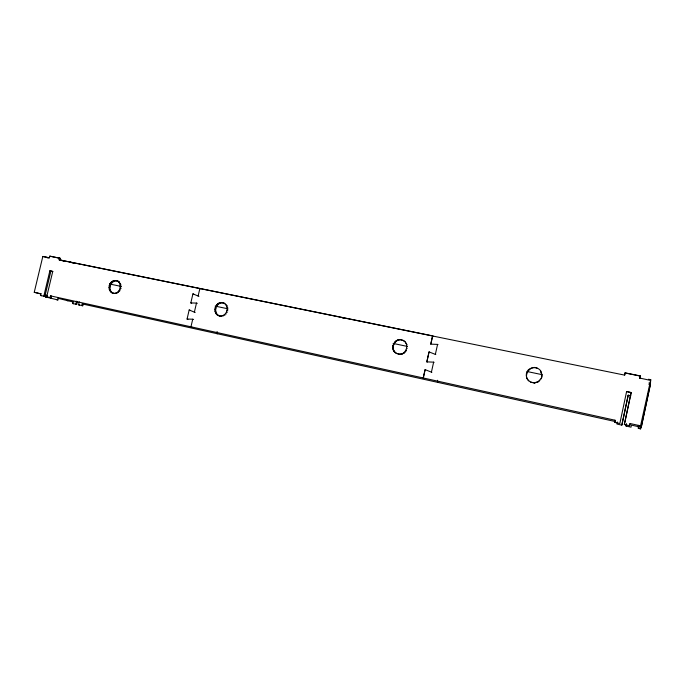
<?xml version="1.0" encoding="UTF-8"?>
<svg xmlns="http://www.w3.org/2000/svg" width="685" height="685" viewBox="0 0 685 685"><rect width="100%" height="100%" fill="white"/><g stroke="black" fill="none" stroke-linecap="round" stroke-linejoin="round"><path stroke-width="1.03" d="M541.689 376.767L541.844 374.763L540.593 370.987L542.075 374.918L541.227 378.796L541.912 376.913M530.721 382.102C532.099 382.59 539.866 384.105 530.721 382.102C527.57 380.603 525.66 376.99 526.405 373.548C527.69 366.415 538.11 365.978 540.825 371.15M528.794 380.826C522.321 375.877 530.781 364.103 537.579 368.333M406.025 350.146L406.513 350.343C404.998 353.28 401.35 355.095 398.148 354.008C405.914 355.943 410.324 343.861 403.071 340.394L405.066 341.661L404.578 341.455M394.902 352.321L396.915 353.571C387.83 350.001 395.236 335.393 403.559 340.608M395.408 352.51C390.159 347.937 395.022 338.364 401.821 339.991L401.324 339.777M221.863 316.256L219.465 315.913L220.253 316.153C211.16 315.074 214.876 299.893 223.319 302.924L220.921 302.565M217.958 315.348L218.755 315.597C213.283 312.591 215.587 303.258 221.709 302.83M221.075 316.016C227.24 315.614 229.552 306.212 224.038 303.207L224.826 303.472L222.531 302.659M113.179 293.248C121.202 294.85 123.274 280.182 114.695 280.499C107.819 281.107 106.869 292.718 114.13 293.522L111.809 292.726M112.76 293C105.678 289.053 113.282 276.432 119.669 282.297L118.728 281.997M614.522 422.311L614.976 420.162L614.599 422.362L619.839 423.518L626.612 391.52L631.176 392.591L624.352 424.52L629.635 425.685L630.089 423.535L640.586 425.847L640.603 428.896L638.42 428.416L638.3 425.342M624.66 374.986L625.114 372.845L640.21 375.911L639.773 378.214L640.21 375.911M625.114 372.845L624.711 375.14L60.1 260.086L60.503 258.382L49.851 256.104L49.44 257.8L42.821 256.455L34.25 292.289L41.014 294.002M617.322 421.994L616.962 424.049L621.869 425.137L628.196 395.219L630.739 395.75M621.809 425.085L628.196 395.219M624.352 424.52L631.133 392.471M626.527 424.006L626.09 426.07L626.475 423.964M630.046 423.484L629.635 425.685M626.039 426.027L631.022 427.166L631.416 425.102L638.326 426.669M638.42 428.416L638.857 426.353M648.507 379.242L650.741 379.695L640.561 425.796M640.603 428.896L641.04 426.832L641.263 427.32L639.824 426.96M648.9 384.371L650.322 384.662L641.246 427.277L650.33 384.79L650.741 379.695M423.724 378.086L423.261 377.949L425.111 369.626L425.573 369.789M423.27 377.949L425.12 369.635L431.85 372.315M430.779 344.161L432.629 335.864L59.081 259.769L59.492 258.057M431.413 372.16L433.631 362.159L434.067 362.331M435.788 354.582L435.352 354.385L437.569 344.401L430.779 344.153L432.62 335.864L433.066 336.087M437.561 380.278L437.535 382.358M217.145 331.54L216.665 333.586L217.419 333.783M187.913 319.287L187.065 319.047L189.171 309.98L190.019 310.228M191.654 303.198L190.815 302.933L192.922 293.874L193.752 294.156M193.564 319.45L192.725 319.219L190.961 326.796L191.809 327.019M195.199 312.394L194.369 312.146L196.484 303.07L197.314 303.335M198.95 296.288L198.119 296.006L199.883 288.445L200.705 288.736M73.894 302.111L72.953 301.88L72.576 303.489L76.729 304.44L77.448 301.434M79.503 305.056L78.57 304.816L79.28 301.811M82.191 303.917L81.806 305.536L82.739 305.767L83.125 304.149L82.191 303.917L615.233 421.532M41.494 295.706L40.449 295.449L40.852 293.745M50.853 256.541L49.851 256.104M49.868 270.789L43.806 296.185L44.85 296.451L50.904 271.097L49.868 270.789L52.762 271.397L46.691 296.828L47.727 297.084M45.381 296.87L45.775 295.201L47.188 295.518L46.785 297.187L45.381 296.87L57.865 299.953L58.259 298.317M50.476 295.86L50.065 297.573L51.101 297.829L51.503 296.125L50.476 295.86L615.053 420.222M76.514 301.195L75.795 304.208L76.729 304.44M534.428 382.804L538.282 381.596L541.004 378.651M536.432 382.453L538.521 381.733L539.84 380.303M190.815 302.933L196.484 303.07M187.065 319.047L192.725 319.219M433.631 362.159L426.832 361.868L429.05 351.902L435.36 354.393M50.878 256.43L54.475 257.166M55.083 257.286L58.088 257.894M58.696 258.014L60.503 258.382M625.165 373.008L640.227 376.065M45.921 257.2L42.821 256.455M46.332 257.286L49.226 257.877M639.747 378.06L650.279 380.355M648.858 383.035L650.313 383.326M50.904 271.097L52.822 271.5M631.176 392.591L626.612 391.52M109.437 283.958L120.954 286.373M215.167 306.126L227.728 308.755M393.121 343.433L406.727 346.285M527.116 371.518L541.766 374.592M628.239 395.322L630.774 395.861M34.25 292.289L40.954 293.796M638.574 425.839L640.809 426.327M66.608 300.475L72.987 301.914M40.449 295.449L44.85 296.451M46.691 296.828L51.101 297.829M638.129 427.945L640.355 428.442M56.478 299.645L57.865 299.953M78.57 304.816L82.739 305.767M72.576 303.489L73.509 303.729M45.287 295.029L47.188 295.518M57.84 298.258L67.986 300.775M110.627 291.81L111.578 292.084M114.66 293.334L117.084 293.257L116.133 292.983M109.728 290.568L110.679 290.842M117.52 292.221L118.462 292.495M109.163 289.07L110.122 289.353M108.975 287.426L109.934 287.709M118.71 291.091L119.652 291.373M119.618 289.678L120.56 289.96M109.18 285.756L110.131 286.039M120.2 288.077L121.134 288.359M109.746 284.155L110.705 284.446M120.397 286.39L121.331 286.673M110.662 282.751L111.612 283.042M222.676 315.665L223.473 315.905M111.843 281.621L112.785 281.912M120.209 284.746L121.142 285.037M216.665 314.381L217.462 314.629M113.213 280.85L114.164 281.15M119.635 283.248L120.577 283.539M215.664 313.062L216.469 313.319M117.546 281.09L118.488 281.389M114.695 280.499L115.637 280.79M224.175 314.877L224.963 315.117M215.03 311.495L215.826 311.743M116.167 280.576L117.109 280.876M225.451 313.704L226.238 313.953M46.229 257.372L48.096 257.962M59.946 259.923L63.902 261.182M59.081 259.769L61.513 260.583M214.799 309.774L215.604 310.031M226.427 312.232L227.206 312.48M70.23 262.158L74.203 263.434M214.987 308.019L215.792 308.276M215.595 306.349L216.391 306.615M227.026 310.553L227.814 310.81M227.223 308.789L228.002 309.046M216.563 304.885L217.359 305.15M226.983 307.06L227.771 307.325M217.83 303.712L218.626 303.977M219.32 302.924L220.108 303.19M226.341 305.484L227.129 305.75L225.339 304.174M396.409 353.392L398.644 354.196M399.989 354.154L400.485 354.333M393.729 350.891L394.235 351.08M401.821 353.794L402.318 353.982M392.959 349.187L393.473 349.384M427.294 362.048L426.832 361.868L429.058 351.91L429.495 352.099M403.516 352.963L404.004 353.16M392.659 347.329L393.164 347.526M392.83 345.437L393.344 345.642M393.481 343.656L393.986 343.861M406.676 348.357L407.164 348.554M192.922 293.874L198.119 296.006M394.551 342.089L395.057 342.294M406.856 346.456L407.335 346.661M189.171 309.98L194.369 312.146M341.704 317.472L343.656 318.302M395.973 340.847L396.478 341.053M406.539 344.589L407.027 344.795L405.768 342.885M397.66 340.017L398.156 340.222M399.483 339.649L399.98 339.863M437.569 344.401L438.006 344.615"/></g></svg>
